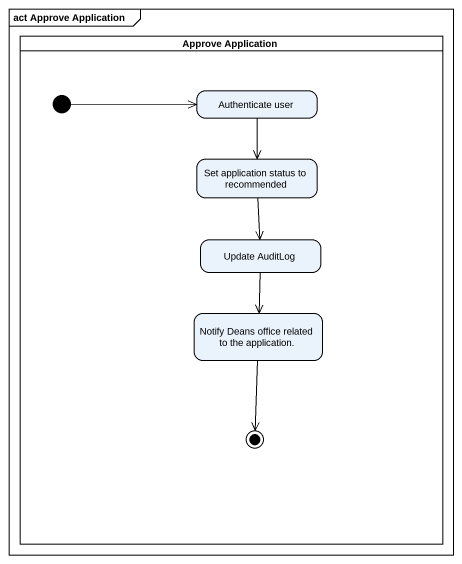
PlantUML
@startuml
mainframe act Approve Application
hide empty description
state "Approve Application" as Approve_Application <<partition>> {
  state "Authenticate user" as Authenticate_user
  state "Set application status to recommended" as Set_application_status_to
  state "Update AuditLog" as Update_AuditLog
  state "Notify Deans office related to the application." as Notify_Deans_office_related
  [*] -right-> Authenticate_user
  Notify_Deans_office_related --> [*]
}
Authenticate_user --> Set_application_status_to
Set_application_status_to --> Update_AuditLog
Update_AuditLog --> Notify_Deans_office_related
@enduml
